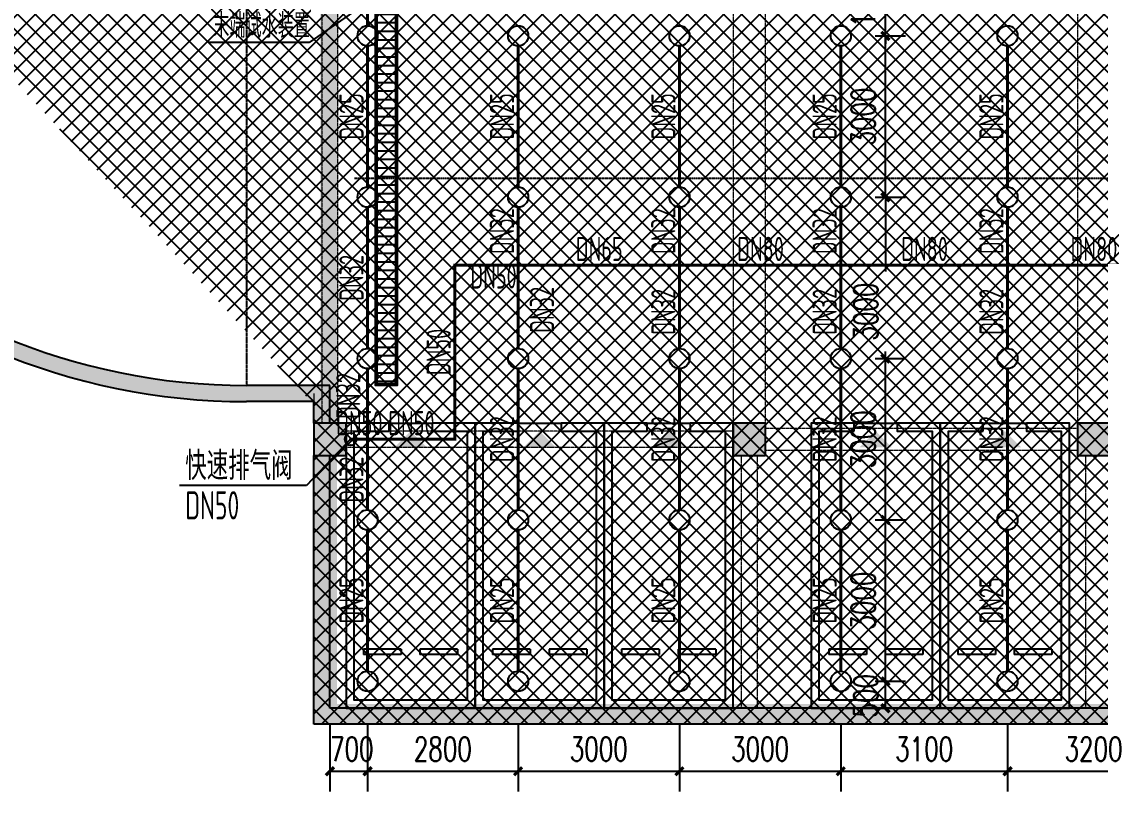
# Model space of a CAD drawing. Extents: x 6824721 to 16538177, y 2478193 to 6665639.
# Drawn here: x 8702831 to 8722892, y 2729154 to 2743466 of the extents above; entities that cross this region are included whole.
import ezdxf

# ---------------------------------------------------------------- set-up
doc = ezdxf.new("R2010")
doc.units = 0
doc.header["$LTSCALE"] = 10
for name, pattern in [('__DASH', [0.35, 0.25, -0.1]), ('CONTINOUS', [0]), ('DASH', [0.35, 0.25, -0.1])]:
    doc.linetypes.add(name, pattern=pattern)
for name, color, linetype in [('0-wo', 8, 'Continuous'), ('00-停车位', 67, 'Continuous'), ('03小品', 2, 'Continuous'), ('PUB_HATCH', 8, 'Continuous'), ('S-梁-实线', 4, 'CONTINOUS'), ('S-梁-虚线', 4, 'DASH'), ('W-DIM_喷淋', 3, 'Continuous'), ('W-EQUIP_喷头', 7, 'Continuous'), ('W-PIPE-喷淋中', 6, 'Continuous'), ('W-TEXT_喷淋', 7, 'Continuous'), ('W-TWT_DIM', 3, 'Continuous'), ('W-TWT_LEAD', 3, 'Continuous'), ('W-VALVE_喷淋', 7, 'Continuous'), ('WALL', 9, 'Continuous')]:
    doc.layers.add(name, color=color, linetype=linetype)
doc.layers.add('钢梁', color=141, linetype='Continuous', lineweight=18)
doc.styles.add('8B2_02', font='tssdeng.shx', dxfattribs={"width": 0.7, "bigfont": 'TSSDCHN.shx'})
doc.styles.add('_TCH_DIM_T3', font='SIMPLEX', dxfattribs={"width": 0.705882, "bigfont": 'GBCBIG'})
doc.styles.add('_TWT_PIPEDN', font='TSSDENG', dxfattribs={"width": 0.8, "height": 3.5, "bigfont": 'TSSDCHN'})
doc.styles.add('_TWT_SERIAL', font='TSSDENG', dxfattribs={"width": 0.8, "height": 3.5, "bigfont": 'TSSDCHN'})
doc.dimstyles.new('_TWT_ARCH&&150', dxfattribs={"dimtxt": 446.25, "dimasz": 150, "dimexe": 375, "dimexo": 450, "dimgap": 189.375, "dimtad": 1, "dimdec": 0, "dimzin": 0, "dimdsep": 46, "dimtxsty": '_TCH_DIM_T3', "dimblk": 'ARCHTICK', "dimcen": 0.09, "dimclrt": 7, "dimazin": 2, "dimtfac": 1, "dimtdec": 0, "dimtix": 1, "dimtmove": 2, "dimatfit": 3, "dimfxl": 0, "dimtolj": 1, "dimtzin": 0, "dimarcsym": 0})

# ---------------------------------------------------------------- blocks, each defined once
blk = doc.blocks.new('车位2400x5300')
at = {"layer": '00-停车位', "color": 251}
for p, q in [((-875, -1000), (-175, -1000)), ((-875, -1100), (-875, -1000)), ((-175, -1100), (-175, -1000)), ((175, -1000), (875, -1000)), ((175, -1100), (175, -1000)), ((875, -1100), (875, -1000)), ((-875, -1100), (-175, -1100)), ((175, -1100), (875, -1100)), ((400, -5300), (-400, -5300))]:
    blk.add_line(p, q, dxfattribs=at)
blk.add_lwpolyline([(400, -5150), (400, -5300), (1200, -5300), (1200, 0), (-1200, 0), (-1200, -5300), (-400, -5300), (-400, -5150), (-1050, -5150), (-1050, -150), (1050, -150), (1050, -5150), (400, -5150)], dxfattribs=at)
blk.add_lwpolyline([(0, -5150, 0, 600, 0), (0, -4850, 600, 600, 0)], format="xyseb", dxfattribs=at)
blk = doc.blocks.new('_FZH')
blk.add_lwpolyline([(-0.5, -0.5), (0.5, -0.5), (0.5, 0.5), (-0.5, 0.5)], close=True)
at = {"layer": 'PUB_HATCH'}
blk.add_solid([(-0.5, -0.5), (0.5, -0.5), (-0.5, 0.5), (0.5, 0.5)], dxfattribs=at)
blk = doc.blocks.new('$DorLib2D$00000213')
at = {"color": 0, "linetype": 'DASH', "const_width": 0.02}
blk.add_lwpolyline([(0.5, 0), (-0.5, 0)], dxfattribs=at)
blk = doc.blocks.new('42pk')
at = {"layer": '03小品'}
h = blk.add_hatch(dxfattribs=at)
h.set_pattern_fill('ANSI31', color=8, scale=100, angle=495, style=0)
h.set_pattern_definition([(180, (-355804.53, 3729442.73), (-1e-13, -158.75), [])])
h.paths.add_polyline_path([(410971, 636505), (411311, 636505), (411311, 644345), (410971, 644345)])
at = {"layer": '03小品', "color": 8}
blk.add_lwpolyline([(411341, 642842), (411341, 636475), (410941, 636475), (410941, 644375), (411341, 644375), (411341, 642842)], dxfattribs=at)
blk.add_lwpolyline([(411311, 642842), (411311, 636505), (410971, 636505), (410971, 644345), (411311, 644345)], close=True, dxfattribs=at)
blk = doc.blocks.new('jkytk')
at = {"layer": 'WALL', "color": 1, "const_width": 200}
blk.add_lwpolyline([(8466189, 2792334), (8461189, 2792327), (8461189, 2792327), (8434039, 2792327), (8434039, 2753027), (8434039, 2753027), (8434039, 2759127), (8434039, 2759127), (8434039, 2753027), (8403214, 2753027), (8403214, 2744027), (8403214, 2744027), (8403214, 2739327), (8479774, 2739327), (8512896, 2775811), (8504549, 2783327), (8498891, 2783328), (8498891, 2792315), (8482776, 2792342), (8482776, 2801322), (8466189, 2801322)], close=True, dxfattribs=at)
blk = doc.blocks.new('LIANGMOBAN')
at = {"layer": 'S-梁-实线', "lineweight": 18}
blk.add_line((1838791, 22578), (1838791, 22028), dxfattribs=at)
at = {"layer": 'S-梁-虚线', "color": 8, "lineweight": 18}
for p, q in [((1838941, 30428), (1838941, 22028)), ((1839241, 22028), (1839241, 30428)), ((1846591, 30428), (1846591, 22028)), ((1847191, 22028), (1847191, 30428)), ((1852991, 30428), (1852991, 22028)), ((1846591, 21878), (1839391, 21878)), ((1852991, 21928), (1847191, 21928)), ((1839391, 21578), (1846591, 21578)), ((1847191, 21528), (1852991, 21528)), ((1846741, 21428), (1846741, 16728)), ((1847041, 16728), (1847041, 21428)), ((1853141, 21428), (1853141, 16728))]:
    blk.add_line(p, q, dxfattribs=at)
blk = doc.blocks.new('_ArchTick')
at = {"color": 0, "linetype": 'ByBlock', "const_width": 0.4}
blk.add_lwpolyline([(-0.5, -0.5), (0.5, 0.5)], dxfattribs=at)
blk = doc.blocks.new('*D1355')
at = {"layer": 'Defpoints', "color": 0, "transparency": 16777216}
for p in [(8708564, 2730855), (8709264, 2730855), (8709264, 2729529)]:
    blk.add_point(p, dxfattribs=at)
at = {"layer": 'W-TWT_DIM', "color": 0, "lineweight": -2, "transparency": 16777216}
for p, q in [((8708564, 2730405), (8708564, 2729154)), ((8709264, 2730405), (8709264, 2729154)), ((8708564, 2729529), (8709264, 2729529))]:
    blk.add_line(p, q, dxfattribs=at)
at = {"layer": 'W-TWT_DIM', "color": 0, "lineweight": -2, "transparency": 16777216, "xscale": 150, "yscale": 150, "zscale": 150, "rotation": 180}
blk.add_blockref('_ArchTick', (8708564, 2729529), dxfattribs=at)
at = {"layer": 'W-TWT_DIM', "color": 0, "lineweight": -2, "transparency": 16777216, "xscale": 150, "yscale": 150, "zscale": 150}
blk.add_blockref('_ArchTick', (8709264, 2729529), dxfattribs=at)
at = {"layer": 'W-TWT_DIM', "color": 7, "transparency": 16777216, "insert": (8708971, 2729941), "char_height": 446.2, "attachment_point": 5, "style": '_TCH_DIM_T3'}
blk.add_mtext('\\A1;700', dxfattribs=at)
blk = doc.blocks.new('*D1356')
at = {"layer": 'Defpoints', "color": 0, "transparency": 16777216}
for p in [(8709264, 2730855), (8712064, 2730855), (8712064, 2729529)]:
    blk.add_point(p, dxfattribs=at)
at = {"layer": 'W-TWT_DIM', "color": 0, "lineweight": -2, "transparency": 16777216}
for p, q in [((8709264, 2730405), (8709264, 2729154)), ((8712064, 2730405), (8712064, 2729154)), ((8709264, 2729529), (8712064, 2729529))]:
    blk.add_line(p, q, dxfattribs=at)
at = {"layer": 'W-TWT_DIM', "color": 0, "lineweight": -2, "transparency": 16777216, "xscale": 150, "yscale": 150, "zscale": 150, "rotation": 180}
blk.add_blockref('_ArchTick', (8709264, 2729529), dxfattribs=at)
at = {"layer": 'W-TWT_DIM', "color": 0, "lineweight": -2, "transparency": 16777216, "xscale": 150, "yscale": 150, "zscale": 150}
blk.add_blockref('_ArchTick', (8712064, 2729529), dxfattribs=at)
at = {"layer": 'W-TWT_DIM', "color": 7, "transparency": 16777216, "insert": (8710664, 2729941), "char_height": 446.2, "attachment_point": 5, "style": '_TCH_DIM_T3'}
blk.add_mtext('\\A1;2800', dxfattribs=at)
blk = doc.blocks.new('*D1357')
at = {"layer": 'Defpoints', "color": 0, "transparency": 16777216}
for p in [(8712064, 2730855), (8715064, 2730855), (8715064, 2729529)]:
    blk.add_point(p, dxfattribs=at)
at = {"layer": 'W-TWT_DIM', "color": 0, "lineweight": -2, "transparency": 16777216}
for p, q in [((8712064, 2730405), (8712064, 2729154)), ((8715064, 2730405), (8715064, 2729154)), ((8712064, 2729529), (8715064, 2729529))]:
    blk.add_line(p, q, dxfattribs=at)
at = {"layer": 'W-TWT_DIM', "color": 0, "lineweight": -2, "transparency": 16777216, "xscale": 150, "yscale": 150, "zscale": 150, "rotation": 180}
blk.add_blockref('_ArchTick', (8712064, 2729529), dxfattribs=at)
at = {"layer": 'W-TWT_DIM', "color": 0, "lineweight": -2, "transparency": 16777216, "xscale": 150, "yscale": 150, "zscale": 150}
blk.add_blockref('_ArchTick', (8715064, 2729529), dxfattribs=at)
at = {"layer": 'W-TWT_DIM', "color": 7, "transparency": 16777216, "insert": (8713564, 2729941), "char_height": 446.2, "attachment_point": 5, "style": '_TCH_DIM_T3'}
blk.add_mtext('\\A1;3000', dxfattribs=at)
blk = doc.blocks.new('*D1358')
at = {"layer": 'Defpoints', "color": 0, "transparency": 16777216}
for p in [(8715064, 2730855), (8718064, 2730855), (8718064, 2729529)]:
    blk.add_point(p, dxfattribs=at)
at = {"layer": 'W-TWT_DIM', "color": 0, "lineweight": -2, "transparency": 16777216}
for p, q in [((8715064, 2730405), (8715064, 2729154)), ((8718064, 2730405), (8718064, 2729154)), ((8715064, 2729529), (8718064, 2729529))]:
    blk.add_line(p, q, dxfattribs=at)
at = {"layer": 'W-TWT_DIM', "color": 0, "lineweight": -2, "transparency": 16777216, "xscale": 150, "yscale": 150, "zscale": 150, "rotation": 180}
blk.add_blockref('_ArchTick', (8715064, 2729529), dxfattribs=at)
at = {"layer": 'W-TWT_DIM', "color": 0, "lineweight": -2, "transparency": 16777216, "xscale": 150, "yscale": 150, "zscale": 150}
blk.add_blockref('_ArchTick', (8718064, 2729529), dxfattribs=at)
at = {"layer": 'W-TWT_DIM', "color": 7, "transparency": 16777216, "insert": (8716564, 2729941), "char_height": 446.2, "attachment_point": 5, "style": '_TCH_DIM_T3'}
blk.add_mtext('\\A1;3000', dxfattribs=at)
blk = doc.blocks.new('*D1359')
at = {"layer": 'Defpoints', "color": 0, "transparency": 16777216}
for p in [(8718064, 2730855), (8721164, 2730855), (8721164, 2729529)]:
    blk.add_point(p, dxfattribs=at)
at = {"layer": 'W-TWT_DIM', "color": 0, "lineweight": -2, "transparency": 16777216}
for p, q in [((8718064, 2730405), (8718064, 2729154)), ((8721164, 2730405), (8721164, 2729154)), ((8718064, 2729529), (8721164, 2729529))]:
    blk.add_line(p, q, dxfattribs=at)
at = {"layer": 'W-TWT_DIM', "color": 0, "lineweight": -2, "transparency": 16777216, "xscale": 150, "yscale": 150, "zscale": 150, "rotation": 180}
blk.add_blockref('_ArchTick', (8718064, 2729529), dxfattribs=at)
at = {"layer": 'W-TWT_DIM', "color": 0, "lineweight": -2, "transparency": 16777216, "xscale": 150, "yscale": 150, "zscale": 150}
blk.add_blockref('_ArchTick', (8721164, 2729529), dxfattribs=at)
at = {"layer": 'W-TWT_DIM', "color": 7, "transparency": 16777216, "insert": (8719614, 2729941), "char_height": 446.2, "attachment_point": 5, "style": '_TCH_DIM_T3'}
blk.add_mtext('\\A1;3100', dxfattribs=at)
blk = doc.blocks.new('*D1360')
at = {"layer": 'Defpoints', "color": 0, "transparency": 16777216}
for p in [(8721164, 2730855), (8724364, 2730855), (8724364, 2729529)]:
    blk.add_point(p, dxfattribs=at)
at = {"layer": 'W-TWT_DIM', "color": 0, "lineweight": -2, "transparency": 16777216}
for p, q in [((8721164, 2730405), (8721164, 2729154)), ((8724364, 2730405), (8724364, 2729154)), ((8721164, 2729529), (8724364, 2729529))]:
    blk.add_line(p, q, dxfattribs=at)
at = {"layer": 'W-TWT_DIM', "color": 0, "lineweight": -2, "transparency": 16777216, "xscale": 150, "yscale": 150, "zscale": 150, "rotation": 180}
blk.add_blockref('_ArchTick', (8721164, 2729529), dxfattribs=at)
at = {"layer": 'W-TWT_DIM', "color": 0, "lineweight": -2, "transparency": 16777216, "xscale": 150, "yscale": 150, "zscale": 150}
blk.add_blockref('_ArchTick', (8724364, 2729529), dxfattribs=at)
at = {"layer": 'W-TWT_DIM', "color": 7, "transparency": 16777216, "insert": (8722764, 2729941), "char_height": 446.2, "attachment_point": 5, "style": '_TCH_DIM_T3'}
blk.add_mtext('\\A1;3200', dxfattribs=at)
blk = doc.blocks.new('*D1462')
at = {"layer": 'Defpoints', "color": 0, "transparency": 16777216}
for p in [(8718256, 2731201), (8718894, 2731201), (8718256, 2730701)]:
    blk.add_point(p, dxfattribs=at)
at = {"layer": 'W-TWT_DIM', "color": 0, "lineweight": -2, "transparency": 16777216}
for p, q in [((8718706, 2731201), (8719269, 2731201)), ((8718894, 2730701), (8718894, 2731201)), ((8718706, 2730701), (8719269, 2730701))]:
    blk.add_line(p, q, dxfattribs=at)
at = {"layer": 'W-TWT_DIM', "color": 0, "lineweight": -2, "transparency": 16777216, "xscale": 150, "yscale": 150, "zscale": 150}
for p, rotation in [((8718894, 2731201), 90), ((8718894, 2730701), 270)]:
    blk.add_blockref('_ArchTick', p, dxfattribs=dict(at, rotation=rotation))
at = {"layer": 'W-TWT_DIM', "color": 7, "transparency": 16777216, "insert": (8718527, 2730931), "char_height": 446.2, "attachment_point": 5, "rotation": 90, "style": '_TCH_DIM_T3'}
blk.add_mtext('\\A1;500', dxfattribs=at)
blk = doc.blocks.new('*D1463')
at = {"layer": 'Defpoints', "color": 0, "transparency": 16777216}
for p in [(8718256, 2734201), (8718894, 2734201), (8718256, 2731201)]:
    blk.add_point(p, dxfattribs=at)
at = {"layer": 'W-TWT_DIM', "color": 0, "lineweight": -2, "transparency": 16777216}
for p, q in [((8718706, 2734201), (8719269, 2734201)), ((8718894, 2731201), (8718894, 2734201)), ((8718706, 2731201), (8719269, 2731201))]:
    blk.add_line(p, q, dxfattribs=at)
at = {"layer": 'W-TWT_DIM', "color": 0, "lineweight": -2, "transparency": 16777216, "xscale": 150, "yscale": 150, "zscale": 150}
for p, rotation in [((8718894, 2734201), 90), ((8718894, 2731201), 270)]:
    blk.add_blockref('_ArchTick', p, dxfattribs=dict(at, rotation=rotation))
at = {"layer": 'W-TWT_DIM', "color": 7, "transparency": 16777216, "insert": (8718482, 2732701), "char_height": 446.2, "attachment_point": 5, "rotation": 90, "style": '_TCH_DIM_T3'}
blk.add_mtext('\\A1;3000', dxfattribs=at)
blk = doc.blocks.new('*D1464')
at = {"layer": 'Defpoints', "color": 0, "transparency": 16777216}
for p in [(8718256, 2737201), (8718894, 2737201), (8718256, 2734201)]:
    blk.add_point(p, dxfattribs=at)
at = {"layer": 'W-TWT_DIM', "color": 0, "lineweight": -2, "transparency": 16777216}
for p, q in [((8718706, 2737201), (8719269, 2737201)), ((8718894, 2734201), (8718894, 2737201)), ((8718706, 2734201), (8719269, 2734201))]:
    blk.add_line(p, q, dxfattribs=at)
at = {"layer": 'W-TWT_DIM', "color": 0, "lineweight": -2, "transparency": 16777216, "xscale": 150, "yscale": 150, "zscale": 150}
for p, rotation in [((8718894, 2737201), 90), ((8718894, 2734201), 270)]:
    blk.add_blockref('_ArchTick', p, dxfattribs=dict(at, rotation=rotation))
at = {"layer": 'W-TWT_DIM', "color": 7, "transparency": 16777216, "insert": (8718482, 2735701), "char_height": 446.2, "attachment_point": 5, "rotation": 90, "style": '_TCH_DIM_T3'}
blk.add_mtext('\\A1;3000', dxfattribs=at)
blk = doc.blocks.new('*D1465')
at = {"layer": 'Defpoints', "color": 0, "transparency": 16777216}
for p in [(8718256, 2740201), (8718894, 2740201), (8718256, 2737201)]:
    blk.add_point(p, dxfattribs=at)
at = {"layer": 'W-TWT_DIM', "color": 0, "lineweight": -2, "transparency": 16777216}
for p, q in [((8718706, 2740201), (8719269, 2740201)), ((8718894, 2740201), (8718894, 2738818)), ((8718894, 2737201), (8718894, 2737330)), ((8718706, 2737201), (8719269, 2737201))]:
    blk.add_line(p, q, dxfattribs=at)
at = {"layer": 'W-TWT_DIM', "color": 0, "lineweight": -2, "transparency": 16777216, "xscale": 150, "yscale": 150, "zscale": 150}
for p, rotation in [((8718894, 2740201), 90), ((8718894, 2737201), 270)]:
    blk.add_blockref('_ArchTick', p, dxfattribs=dict(at, rotation=rotation))
at = {"layer": 'W-TWT_DIM', "color": 7, "transparency": 16777216, "insert": (8718527, 2738074), "char_height": 446.2, "attachment_point": 5, "rotation": 90, "style": '_TCH_DIM_T3'}
blk.add_mtext('\\A1;3000', dxfattribs=at)
blk = doc.blocks.new('*D1466')
at = {"layer": 'Defpoints', "color": 0, "transparency": 16777216}
for p in [(8718256, 2743201), (8718894, 2743201), (8718256, 2740201)]:
    blk.add_point(p, dxfattribs=at)
at = {"layer": 'W-TWT_DIM', "color": 0, "lineweight": -2, "transparency": 16777216}
for p, q in [((8718706, 2743201), (8719269, 2743201)), ((8718894, 2740201), (8718894, 2743201)), ((8718706, 2740201), (8719269, 2740201))]:
    blk.add_line(p, q, dxfattribs=at)
at = {"layer": 'W-TWT_DIM', "color": 0, "lineweight": -2, "transparency": 16777216, "xscale": 150, "yscale": 150, "zscale": 150}
for p, rotation in [((8718894, 2743201), 90), ((8718894, 2740201), 270)]:
    blk.add_blockref('_ArchTick', p, dxfattribs=dict(at, rotation=rotation))
at = {"layer": 'W-TWT_DIM', "color": 7, "transparency": 16777216, "insert": (8718482, 2741701), "char_height": 446.2, "attachment_point": 5, "rotation": 90, "style": '_TCH_DIM_T3'}
blk.add_mtext('\\A1;3000', dxfattribs=at)
blk = doc.blocks.new('*D1467')
at = {"layer": 'Defpoints', "color": 0, "transparency": 16777216}
for p in [(8718256, 2744601), (8718894, 2744601), (8718256, 2743201)]:
    blk.add_point(p, dxfattribs=at)
at = {"layer": 'W-TWT_DIM', "color": 0, "lineweight": -2, "transparency": 16777216}
for p, q in [((8718894, 2744601), (8718894, 2744751)), ((8718706, 2744601), (8719269, 2744601)), ((8718894, 2743201), (8718894, 2744601)), ((8718706, 2743201), (8719269, 2743201)), ((8718894, 2743201), (8718894, 2743051))]:
    blk.add_line(p, q, dxfattribs=at)
at = {"layer": 'W-TWT_DIM', "color": 0, "lineweight": -2, "transparency": 16777216, "xscale": 150, "yscale": 150, "zscale": 150}
for p, rotation in [((8718894, 2744601), 270), ((8718894, 2743201), 90)]:
    blk.add_blockref('_ArchTick', p, dxfattribs=dict(at, rotation=rotation))
at = {"layer": 'W-TWT_DIM', "color": 7, "transparency": 16777216, "insert": (8718482, 2743901), "char_height": 446.2, "attachment_point": 5, "rotation": 90, "style": '_TCH_DIM_T3'}
blk.add_mtext('\\A1;1400', dxfattribs=at)
blk = doc.blocks.new('$TwtSys$00000125')
blk.add_circle((0, 0, 0), 1)
blk = doc.blocks.new('*X173')
at = {"color": 0}
for p, q in [((67765, 41337), (67838, 41410)), ((67846, 41260), (67765, 41341)), ((67766, 41321), (67854, 41409)), ((67828, 41261), (67766, 41323)), ((67861, 41263), (67768, 41356)), ((67769, 41358), (67817, 41406)), ((67770, 41307), (67868, 41405)), ((67874, 41268), (67773, 41369)), ((67776, 41295), (67880, 41399)), ((67799, 41272), (67777, 41294)), ((67885, 41275), (67780, 41380)), ((67784, 41285), (67890, 41391)), ((67894, 41283), (67788, 41389)), ((67793, 41277), (67898, 41382)), ((67902, 41293), (67798, 41397)), ((67804, 41269), (67906, 41371)), ((67908, 41304), (67809, 41403)), ((67816, 41264), (67911, 41359)), ((67913, 41318), (67822, 41408)), ((67830, 41261), (67914, 41345)), ((67915, 41333), (67838, 41410)), ((67848, 41260), (67914, 41327)), ((67913, 41353), (67858, 41408)), ((67872, 41267), (67908, 41303))]:
    blk.add_line(p, q, dxfattribs=at)
blk = doc.blocks.new('$VALVE$00000374')
at = {"elevation": 0}
blk.add_lwpolyline([(-63, 0, 1), (63, 0, 1), (-63, 0, 1.063538)], format="xyb", dxfattribs=at)
at = {"color": 7}
for radius in [6.64, 4.98]:
    blk.add_circle((0, 0, 0), radius, dxfattribs=at)
for p in [(-63, 0, 0), (63, 0, 0)]:
    blk.add_point(p)
at = {"color": 7, "xscale": 0.0637181236379547, "yscale": 0.0637181236379547, "zscale": 0.0637181236379547}
blk.add_blockref('*X173', (-4323, -2634, 0), dxfattribs=at)

msp = doc.modelspace()

# ---------------------------------------------------------------- hatches: boundary and pattern name
h = msp.add_hatch()
h.set_pattern_fill('ANSI37', color=8, scale=150)
h.set_pattern_definition([(45, (8303016.86, 2710265.2), (-168.3798, 168.3798), []), (135, (8303016.86, 2710265.2), (-168.3798, -168.3798), [])])
h.paths.add_polyline_path([(8824414.1, 2949451.5), (8824414.1, 2935151.5), (8842714.1, 2935151.5), (8842714.1, 2879526.5), (8827964.1, 2879526.5), (8827964.1, 2881476.5), (8830839.1, 2881476.5), (8830939.1, 2886876.5), (8804334.6, 2886876.5), (8804142.3, 2820149.7), (8833564.1, 2820152.3), (8833564.1, 2817714.5), (8841204.8, 2810768), (8839163.9, 2808501.4), (8843102.6, 2804955), (8820829.2, 2780217.9), (8820829.2, 2770055.4), (8785124.6, 2730401.5), (8708264.1, 2730401.5), (8708264.1, 2736351.5), (8695014.1, 2750701.5), (8695014.1, 2775001.5), (8703014.1, 2775002.8), (8703014.1, 2949451.5), (8712039.3, 2949451.5)])
at = {"layer": '0-wo'}
for points in [[(8695314.1, 2748401.5), (8695014.1, 2748401.5, 0.4142136), (8707014.1, 2736401.5), (8707014.1, 2736701.5, -0.4142136)], [(8708264.1, 2736401.5), (8708564.1, 2736701.5), (8707014.1, 2736701.5), (8707014.1, 2736401.5)], [(8708264.1, 2736001.5), (8708564.1, 2736001.5), (8708564.1, 2736701.5), (8708264.1, 2736401.5)], [(8708564.1, 2735401.5), (8708264.1, 2735401.5), (8708264.1, 2730401.5), (8708564.1, 2730701.5)], [(8753264.1, 2730401.5), (8753264.1, 2730701.5), (8708564.1, 2730701.5), (8708264.1, 2730401.5)]]:
    msp.add_hatch(color=8, dxfattribs=at).paths.add_polyline_path(points)
at = {"layer": 'W-PIPE-喷淋中'}
for points in [[(8710886, 2738939), (8710886, 2738965.2), (8710859.8, 2738965.2)], [(8710886, 2738939), (8710859.8, 2738939), (8710859.8, 2738965.2)], [(8710886, 2735701.5), (8710912.2, 2735701.5), (8710912.2, 2735675.2)], [(8710886, 2735701.5), (8710886, 2735675.2), (8710912.2, 2735675.2)]]:
    msp.add_hatch(color=256, dxfattribs=at).paths.add_polyline_path(points)

# ---------------------------------------------------------------- linework, layer by layer
at = {"layer": '0-wo', "color": 8}
for p, q in [((8708564.1, 2736701.5), (8707014.1, 2736701.5)), ((8708564.1, 2736701.5), (8708364.1, 2736701.5)), ((8708564.1, 2736001.5), (8708564.1, 2736701.5)), ((8708264.1, 2736401.5), (8707014.1, 2736401.5)), ((8708264.1, 2736001.5), (8708264.1, 2736401.5)), ((8708264.1, 2730401.5), (8708264.1, 2735401.5)), ((8708564.1, 2730701.5), (8708564.1, 2735401.5)), ((8753264.1, 2730701.5), (8708564.1, 2730701.5)), ((8753264.1, 2730401.5), (8708264.1, 2730401.5))]:
    msp.add_line(p, q, dxfattribs=at)
at = {"layer": '0-wo', "color": 8, "linetype": 'DASH'}
msp.add_lwpolyline([(8707014.1, 2748401.5), (8707014.1, 2736701.5)], dxfattribs=at)
at = {"layer": '0-wo', "color": 8, "linetype": '__DASH', "ltscale": 1.5}
msp.add_lwpolyline([(8744464.1, 2740551.5), (8709024.1, 2740551.5)], dxfattribs=at)
at = {"layer": '0-wo', "color": 8}
for radius in [12000, 11700]:
    msp.add_arc((8707014.1, 2748401.5), radius, 180, 270, dxfattribs=at)
at = {"layer": 'W-DIM_喷淋'}
for p, q in [((8709242.4, 2743814.2), (8708178, 2743075)), ((8708178, 2743075), (8706305.8, 2743075))]:
    msp.add_line(p, q, dxfattribs=at)
at = {"layer": 'W-PIPE-喷淋中', "ltscale": 1.5, "const_width": 52.5}
for points in [[(8709264.1, 2743389), (8709264.1, 2743762.9)], [(8709264.1, 2740389), (8709264.1, 2743014)], [(8712064.1, 2740389), (8712064.1, 2743014)], [(8715064.1, 2740389), (8715064.1, 2743014)], [(8718064.1, 2740389), (8718064.1, 2743014)], [(8721164.1, 2740389), (8721164.1, 2743014)], [(8709264.1, 2737389), (8709264.1, 2740014)], [(8712064.1, 2738939), (8712064.1, 2740014)], [(8715064.1, 2738939), (8715064.1, 2740014)], [(8718064.1, 2738939), (8718064.1, 2740014)], [(8721164.1, 2738939), (8721164.1, 2740014)], [(8712064.1, 2738939), (8710886, 2738939)], [(8710886, 2735701.5), (8710886, 2738939)], [(8712064.1, 2737389), (8712064.1, 2738939)], [(8715064.1, 2738939), (8712064.1, 2738939)], [(8715064.1, 2737389), (8715064.1, 2738939)], [(8718064.1, 2738939), (8715064.1, 2738939)], [(8718064.1, 2737389), (8718064.1, 2738939)], [(8721164.1, 2738939), (8718064.1, 2738939)], [(8721164.1, 2737389), (8721164.1, 2738939)], [(8724364.1, 2738939), (8721164.1, 2738939)], [(8709264.1, 2737014), (8709264.1, 2735701.5)], [(8712064.1, 2737014), (8712064.1, 2734389)], [(8715064.1, 2737014), (8715064.1, 2734389)], [(8718064.1, 2737014), (8718064.1, 2734389)], [(8721164.1, 2737014), (8721164.1, 2734389)], [(8709264.1, 2735701.5), (8708951.5, 2735701.5)], [(8709264.1, 2735701.5), (8709264.1, 2734389)], [(8709264.1, 2735701.5), (8710886, 2735701.5)], [(8709264.1, 2734014), (8709264.1, 2731389)], [(8712064.1, 2734014), (8712064.1, 2731389)], [(8715064.1, 2734014), (8715064.1, 2731389)], [(8718064.1, 2734014), (8718064.1, 2731389)], [(8721164.1, 2734014), (8721164.1, 2731389)]]:
    msp.add_lwpolyline(points, dxfattribs=at)
at = {"layer": 'W-TWT_LEAD'}
for p, q in [((8708948.3, 2735700), (8708126.6, 2734840.2)), ((8708126.6, 2734840.2), (8705769.1, 2734840.2))]:
    msp.add_line(p, q, dxfattribs=at)

# ---------------------------------------------------------------- block references
msp.add_blockref('jkytk', (305383.7, -8645.8))
at = {"layer": '0-wo'}
msp.add_blockref('42pk', (8298472.7, 2100226.9), dxfattribs=at)
at = {"layer": '0-wo', "color": 8, "rotation": 90}
for name, p, xscale, yscale, zscale in [('$DorLib2D$00000213', (8708464.1, 2740551.5), -7699.999999998778, 7699.999999998778, 200), ('_FZH', (8708564.1, 2735701.5), 600, 600, 600), ('_FZH', (8716364.1, 2735701.5), 600, 600, 600), ('_FZH', (8722764.1, 2735701.5), 600, 600, 600)]:
    msp.add_blockref(name, p, dxfattribs=dict(at, xscale=xscale, yscale=yscale, zscale=zscale))
at = {"layer": '0-wo', "color": 8, "rotation": 180}
for p in [(8710064.1, 2730701.5), (8712464.1, 2730701.5), (8714864.1, 2730701.5), (8718714.1, 2730701.5), (8721114.1, 2730701.5)]:
    msp.add_blockref('车位2400x5300', p, dxfattribs=at)
at = {"layer": 'W-EQUIP_喷头', "xscale": 187.5, "yscale": 187.5, "zscale": 187.5}
for p in [(8709264.1, 2743201.5), (8712064.1, 2743201.5), (8715064.1, 2743201.5), (8718064.1, 2743201.5), (8721164.1, 2743201.5), (8709264.1, 2740201.5), (8712064.1, 2740201.5), (8715064.1, 2740201.5), (8718064.1, 2740201.5), (8721164.1, 2740201.5), (8709264.1, 2737201.5), (8712064.1, 2737201.5), (8715064.1, 2737201.5), (8718064.1, 2737201.5), (8721164.1, 2737201.5), (8709264.1, 2734201.5), (8712064.1, 2734201.5), (8715064.1, 2734201.5), (8718064.1, 2734201.5), (8721164.1, 2734201.5), (8709264.1, 2731201.5), (8712064.1, 2731201.5), (8715064.1, 2731201.5), (8718064.1, 2731201.5), (8721164.1, 2731201.5)]:
    msp.add_blockref('$TwtSys$00000125', p, dxfattribs=at)
at = {"layer": 'W-VALVE_喷淋', "xscale": -1.8, "yscale": -1.8, "zscale": 1.8, "rotation": 270}
msp.add_blockref('$VALVE$00000374', (8708950.7, 2735702.2), dxfattribs=at)
at = {"layer": '钢梁', "color": 6}
msp.add_blockref('LIANGMOBAN', (6869472.7, 2713973), dxfattribs=at)

# ---------------------------------------------------------------- texts
at = {"layer": 'W-DIM_喷淋', "color": 7, "style": '8B2_02', "width": 0.7}
msp.add_text('末端试水装置', height=450, dxfattribs=at).set_placement((8706395.8, 2743165))
at = {"layer": 'W-TEXT_喷淋', "style": '_TWT_PIPEDN', "width": 0.64}
for s, p in [('DN25', (8709189.1, 2741275)), ('DN25', (8711989.1, 2741275)), ('DN25', (8714989.1, 2741275)), ('DN25', (8717989.1, 2741275)), ('DN25', (8721089.1, 2741275)), ('DN32', (8711989.1, 2739143.8)), ('DN32', (8714989.1, 2739143.8)), ('DN32', (8717989.1, 2739143.8)), ('DN32', (8721089.1, 2739143.8)), ('DN32', (8709189.1, 2738275)), ('DN32', (8712732.4, 2737680.8)), ('DN32', (8714989.1, 2737643.8)), ('DN32', (8717989.1, 2737643.8)), ('DN32', (8721089.1, 2737643.8)), ('DN50', (8710811, 2736893.8)), ('DN32', (8709130.7, 2736078.9)), ('DN32', (8711989.1, 2735275)), ('DN32', (8714989.1, 2735275)), ('DN32', (8717989.1, 2735275)), ('DN32', (8721089.1, 2735275)), ('DN32', (8709189.1, 2734525)), ('DN25', (8709189.1, 2732275)), ('DN25', (8711989.1, 2732275)), ('DN25', (8714989.1, 2732275)), ('DN25', (8717989.1, 2732275)), ('DN25', (8721089.1, 2732275))]:
    msp.add_text(s, height=450, rotation=90, dxfattribs=at).set_placement(p)
for s, p in [('DN65', (8713137.6, 2739014)), ('DN80', (8716137.6, 2739014)), ('DN80', (8719187.6, 2739014)), ('DN80', (8722337.6, 2739014)), ('DN50', (8711177, 2738503.8)), ('DN50', (8708681.3, 2735776.5)), ('DN50', (8709648.6, 2735776.5))]:
    msp.add_text(s, height=450, dxfattribs=at).set_placement(p)
at = {"layer": 'W-TWT_LEAD', "color": 7, "style": '_TWT_SERIAL'}
for s, width, p in [('快速排气阀', 0.8, (8705874.1, 2734945.2)), ('DN50', 0.64, (8705874.1, 2734210.2))]:
    msp.add_text(s, height=525, dxfattribs=dict(at, width=width)).set_placement(p)

# ---------------------------------------------------------------- dimensions: what is measured, and where the dimension line sits
at = {"layer": 'W-TWT_DIM'}
for p1, p2, distance, picture, middle in [((8718255.7, 2743201.5), (8718255.7, 2744601.5), -638.8, '*D1467', (8718482, 2743901.5)), ((8718255.7, 2740201.5), (8718255.7, 2743201.5), -638.8, '*D1466', (8718482, 2741701.5)), ((8718255.7, 2734201.5), (8718255.7, 2737201.5), -638.8, '*D1464', (8718482, 2735701.5)), ((8718255.7, 2731201.5), (8718255.7, 2734201.5), -638.8, '*D1463', (8718482, 2732701.5)), ((8709264.1, 2730854.6), (8712064.1, 2730854.6), -1325.9, '*D1356', (8710664.1, 2729941.2)), ((8712064.1, 2730854.6), (8715064.1, 2730854.6), -1325.9, '*D1357', (8713564.1, 2729941.2)), ((8715064.1, 2730854.6), (8718064.1, 2730854.6), -1325.9, '*D1358', (8716564.1, 2729941.2)), ((8718064.1, 2730854.6), (8721164.1, 2730854.6), -1325.9, '*D1359', (8719614.1, 2729941.2)), ((8721164.1, 2730854.6), (8724364.1, 2730854.6), -1325.9, '*D1360', (8722764.1, 2729941.2))]:
    dim = msp.add_aligned_dim(p1=p1, p2=p2, distance=distance, dimstyle='_TWT_ARCH&&150', dxfattribs=at)
    dim.commit()
    dim.dimension.update_dxf_attribs({"geometry": picture, "text_midpoint": middle})
for base, p1, p2, angle, picture, middle in [((8718894.5, 2740201.5), (8718255.7, 2737201.5), (8718255.7, 2740201.5), 90, '*D1465', (8718526.5, 2738073.9)), ((8718894.5, 2731201.5), (8718255.7, 2730701.5), (8718255.7, 2731201.5), 90, '*D1462', (8718526.5, 2730931.4)), ((8709264.1, 2729528.7), (8708564.1, 2730854.6), (8709264.1, 2730854.6), 0, '*D1355', (8708970.7, 2729941.2))]:
    dim = msp.add_linear_dim(base=base, p1=p1, p2=p2, angle=angle, dimstyle='_TWT_ARCH&&150', dxfattribs=at)
    dim.commit()
    dim.dimension.update_dxf_attribs({"geometry": picture, "text_midpoint": middle, "dimtype": 129})

doc.saveas('drawing.dxf')
